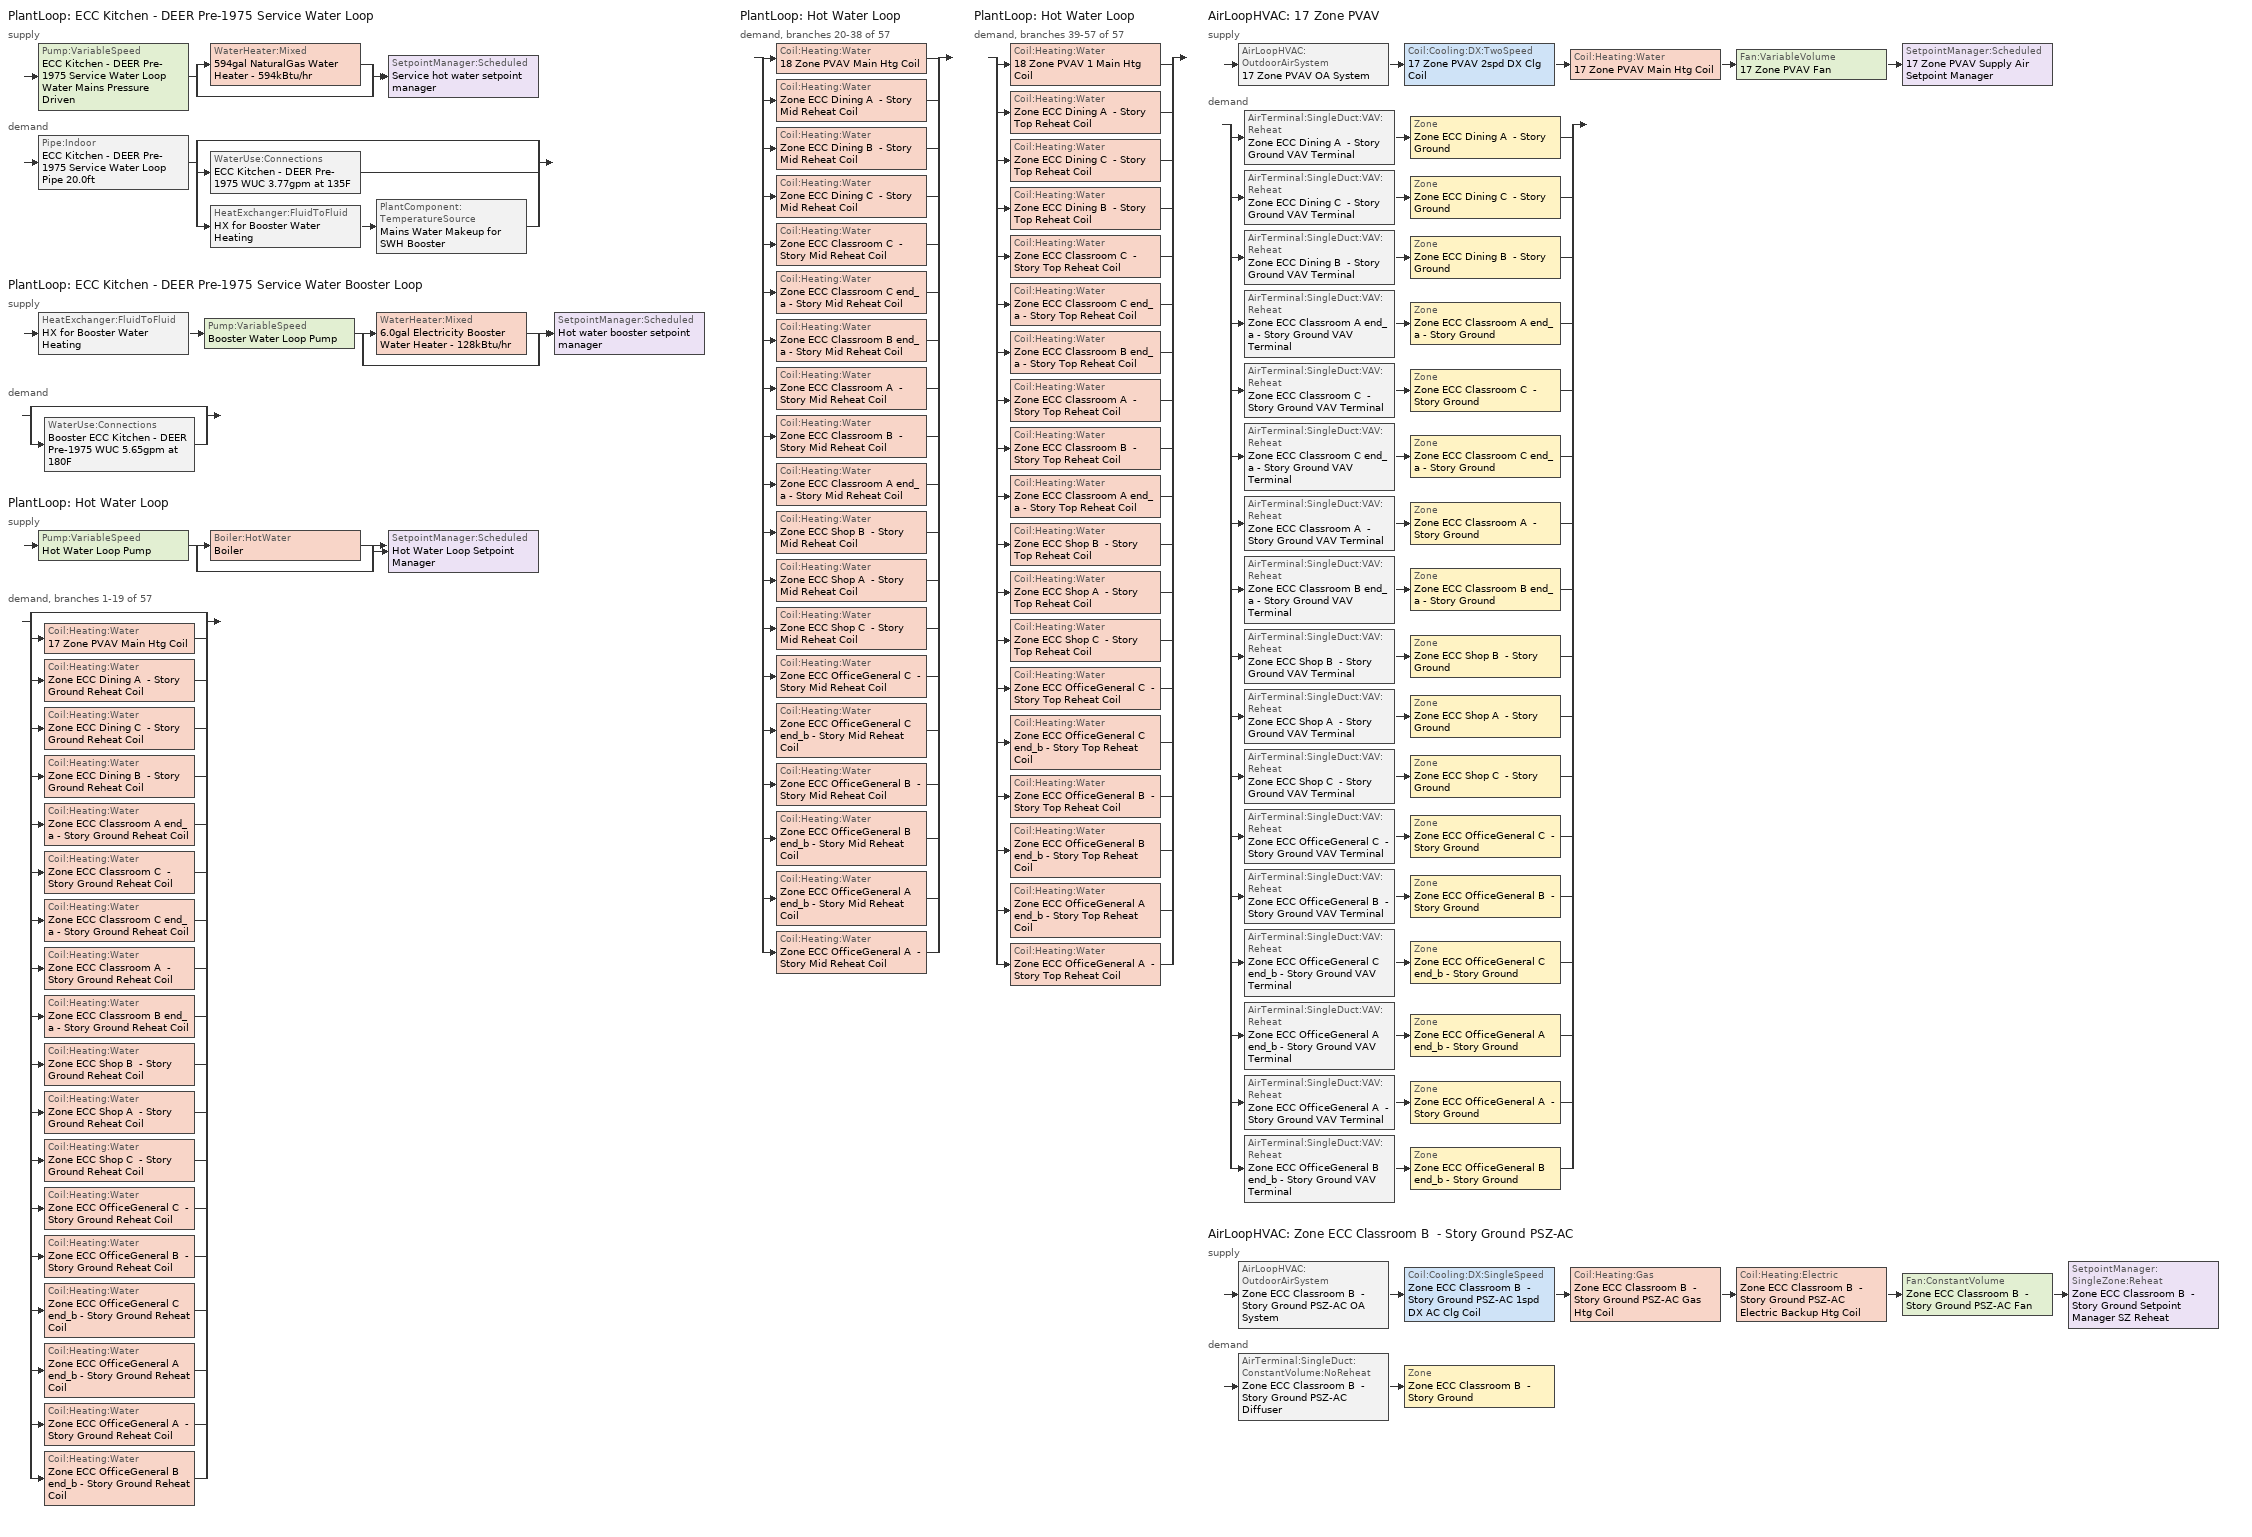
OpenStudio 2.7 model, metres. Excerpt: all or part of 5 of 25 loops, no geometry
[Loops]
PlantLoop 'ECC Kitchen - DEER Pre-1975 Service Water Loop'
 supply: Pump:VariableSpeed 'ECC Kitchen - DEER Pre-1975 Service Water Loop Water Mains Pressure Driven' > split
  | WaterHeater:Mixed '594gal NaturalGas Water Heater - 594kBtu/hr'
  | bypass
  join > SetpointManager:Scheduled 'Service hot water setpoint manager'
 demand: Pipe:Indoor 'ECC Kitchen - DEER Pre-1975 Service Water Loop Pipe 20.0ft' > split
  | bypass
  | WaterUse:Connections 'ECC Kitchen - DEER Pre-1975 WUC 3.77gpm at 135F'
  | HeatExchanger:FluidToFluid 'HX for Booster Water Heating' > PlantComponent:TemperatureSource 'Mains Water Makeup for SWH Booster'
PlantLoop 'ECC Kitchen - DEER Pre-1975 Service Water Booster Loop'
 supply: HeatExchanger:FluidToFluid 'HX for Booster Water Heating' > Pump:VariableSpeed 'Booster Water Loop Pump' > split
  | WaterHeater:Mixed '6.0gal Electricity Booster Water Heater - 128kBtu/hr'
  | bypass
  join > SetpointManager:Scheduled 'Hot water booster setpoint manager'
 demand: split
  | bypass
  | WaterUse:Connections 'Booster ECC Kitchen - DEER Pre-1975 WUC 5.65gpm at 180F'
PlantLoop 'Hot Water Loop'
 supply: Pump:VariableSpeed 'Hot Water Loop Pump' > split
  | Boiler:HotWater 'Boiler'
  | bypass
  join > SetpointManager:Scheduled 'Hot Water Loop Setpoint Manager'
 demand, branches 1-19 of 57: split
  | bypass
  | Coil:Heating:Water '17 Zone PVAV Main Htg Coil'
  | Coil:Heating:Water 'Zone ECC Dining A  - Story Ground Reheat Coil'
  | Coil:Heating:Water 'Zone ECC Dining C  - Story Ground Reheat Coil'
  | Coil:Heating:Water 'Zone ECC Dining B  - Story Ground Reheat Coil'
  | Coil:Heating:Water 'Zone ECC Classroom A end_a - Story Ground Reheat Coil'
  | Coil:Heating:Water 'Zone ECC Classroom C  - Story Ground Reheat Coil'
  | Coil:Heating:Water 'Zone ECC Classroom C end_a - Story Ground Reheat Coil'
  | Coil:Heating:Water 'Zone ECC Classroom A  - Story Ground Reheat Coil'
  | Coil:Heating:Water 'Zone ECC Classroom B end_a - Story Ground Reheat Coil'
  | Coil:Heating:Water 'Zone ECC Shop B  - Story Ground Reheat Coil'
  | Coil:Heating:Water 'Zone ECC Shop A  - Story Ground Reheat Coil'
  | Coil:Heating:Water 'Zone ECC Shop C  - Story Ground Reheat Coil'
  | Coil:Heating:Water 'Zone ECC OfficeGeneral C  - Story Ground Reheat Coil'
  | Coil:Heating:Water 'Zone ECC OfficeGeneral B  - Story Ground Reheat Coil'
  | Coil:Heating:Water 'Zone ECC OfficeGeneral C end_b - Story Ground Reheat Coil'
  | Coil:Heating:Water 'Zone ECC OfficeGeneral A end_b - Story Ground Reheat Coil'
  | Coil:Heating:Water 'Zone ECC OfficeGeneral A  - Story Ground Reheat Coil'
  | Coil:Heating:Water 'Zone ECC OfficeGeneral B end_b - Story Ground Reheat Coil'
PlantLoop 'Hot Water Loop'
 demand, branches 20-38 of 57: split
  | Coil:Heating:Water '18 Zone PVAV Main Htg Coil'
  | Coil:Heating:Water 'Zone ECC Dining A  - Story Mid Reheat Coil'
  | Coil:Heating:Water 'Zone ECC Dining B  - Story Mid Reheat Coil'
  | Coil:Heating:Water 'Zone ECC Dining C  - Story Mid Reheat Coil'
  | Coil:Heating:Water 'Zone ECC Classroom C  - Story Mid Reheat Coil'
  | Coil:Heating:Water 'Zone ECC Classroom C end_a - Story Mid Reheat Coil'
  | Coil:Heating:Water 'Zone ECC Classroom B end_a - Story Mid Reheat Coil'
  | Coil:Heating:Water 'Zone ECC Classroom A  - Story Mid Reheat Coil'
  | Coil:Heating:Water 'Zone ECC Classroom B  - Story Mid Reheat Coil'
  | Coil:Heating:Water 'Zone ECC Classroom A end_a - Story Mid Reheat Coil'
  | Coil:Heating:Water 'Zone ECC Shop B  - Story Mid Reheat Coil'
  | Coil:Heating:Water 'Zone ECC Shop A  - Story Mid Reheat Coil'
  | Coil:Heating:Water 'Zone ECC Shop C  - Story Mid Reheat Coil'
  | Coil:Heating:Water 'Zone ECC OfficeGeneral C  - Story Mid Reheat Coil'
  | Coil:Heating:Water 'Zone ECC OfficeGeneral C end_b - Story Mid Reheat Coil'
  | Coil:Heating:Water 'Zone ECC OfficeGeneral B  - Story Mid Reheat Coil'
  | Coil:Heating:Water 'Zone ECC OfficeGeneral B end_b - Story Mid Reheat Coil'
  | Coil:Heating:Water 'Zone ECC OfficeGeneral A end_b - Story Mid Reheat Coil'
  | Coil:Heating:Water 'Zone ECC OfficeGeneral A  - Story Mid Reheat Coil'
PlantLoop 'Hot Water Loop'
 demand, branches 39-57 of 57: split
  | Coil:Heating:Water '18 Zone PVAV 1 Main Htg Coil'
  | Coil:Heating:Water 'Zone ECC Dining A  - Story Top Reheat Coil'
  | Coil:Heating:Water 'Zone ECC Dining C  - Story Top Reheat Coil'
  | Coil:Heating:Water 'Zone ECC Dining B  - Story Top Reheat Coil'
  | Coil:Heating:Water 'Zone ECC Classroom C  - Story Top Reheat Coil'
  | Coil:Heating:Water 'Zone ECC Classroom C end_a - Story Top Reheat Coil'
  | Coil:Heating:Water 'Zone ECC Classroom B end_a - Story Top Reheat Coil'
  | Coil:Heating:Water 'Zone ECC Classroom A  - Story Top Reheat Coil'
  | Coil:Heating:Water 'Zone ECC Classroom B  - Story Top Reheat Coil'
  | Coil:Heating:Water 'Zone ECC Classroom A end_a - Story Top Reheat Coil'
  | Coil:Heating:Water 'Zone ECC Shop B  - Story Top Reheat Coil'
  | Coil:Heating:Water 'Zone ECC Shop A  - Story Top Reheat Coil'
  | Coil:Heating:Water 'Zone ECC Shop C  - Story Top Reheat Coil'
  | Coil:Heating:Water 'Zone ECC OfficeGeneral C  - Story Top Reheat Coil'
  | Coil:Heating:Water 'Zone ECC OfficeGeneral C end_b - Story Top Reheat Coil'
  | Coil:Heating:Water 'Zone ECC OfficeGeneral B  - Story Top Reheat Coil'
  | Coil:Heating:Water 'Zone ECC OfficeGeneral B end_b - Story Top Reheat Coil'
  | Coil:Heating:Water 'Zone ECC OfficeGeneral A end_b - Story Top Reheat Coil'
  | Coil:Heating:Water 'Zone ECC OfficeGeneral A  - Story Top Reheat Coil'
AirLoopHVAC '17 Zone PVAV'
 supply: AirLoopHVAC:OutdoorAirSystem '17 Zone PVAV OA System' > Coil:Cooling:DX:TwoSpeed '17 Zone PVAV 2spd DX Clg Coil' > Coil:Heating:Water '17 Zone PVAV Main Htg Coil' > Fan:VariableVolume '17 Zone PVAV Fan' > SetpointManager:Scheduled '17 Zone PVAV Supply Air Setpoint Manager'
 demand: split
  | AirTerminal:SingleDuct:VAV:Reheat 'Zone ECC Dining A  - Story Ground VAV Terminal' > Zone 'Zone ECC Dining A  - Story Ground'
  | AirTerminal:SingleDuct:VAV:Reheat 'Zone ECC Dining C  - Story Ground VAV Terminal' > Zone 'Zone ECC Dining C  - Story Ground'
  | AirTerminal:SingleDuct:VAV:Reheat 'Zone ECC Dining B  - Story Ground VAV Terminal' > Zone 'Zone ECC Dining B  - Story Ground'
  | AirTerminal:SingleDuct:VAV:Reheat 'Zone ECC Classroom A end_a - Story Ground VAV Terminal' > Zone 'Zone ECC Classroom A end_a - Story Ground'
  | AirTerminal:SingleDuct:VAV:Reheat 'Zone ECC Classroom C  - Story Ground VAV Terminal' > Zone 'Zone ECC Classroom C  - Story Ground'
  | AirTerminal:SingleDuct:VAV:Reheat 'Zone ECC Classroom C end_a - Story Ground VAV Terminal' > Zone 'Zone ECC Classroom C end_a - Story Ground'
  | AirTerminal:SingleDuct:VAV:Reheat 'Zone ECC Classroom A  - Story Ground VAV Terminal' > Zone 'Zone ECC Classroom A  - Story Ground'
  | AirTerminal:SingleDuct:VAV:Reheat 'Zone ECC Classroom B end_a - Story Ground VAV Terminal' > Zone 'Zone ECC Classroom B end_a - Story Ground'
  | AirTerminal:SingleDuct:VAV:Reheat 'Zone ECC Shop B  - Story Ground VAV Terminal' > Zone 'Zone ECC Shop B  - Story Ground'
  | AirTerminal:SingleDuct:VAV:Reheat 'Zone ECC Shop A  - Story Ground VAV Terminal' > Zone 'Zone ECC Shop A  - Story Ground'
  | AirTerminal:SingleDuct:VAV:Reheat 'Zone ECC Shop C  - Story Ground VAV Terminal' > Zone 'Zone ECC Shop C  - Story Ground'
  | AirTerminal:SingleDuct:VAV:Reheat 'Zone ECC OfficeGeneral C  - Story Ground VAV Terminal' > Zone 'Zone ECC OfficeGeneral C  - Story Ground'
  | AirTerminal:SingleDuct:VAV:Reheat 'Zone ECC OfficeGeneral B  - Story Ground VAV Terminal' > Zone 'Zone ECC OfficeGeneral B  - Story Ground'
  | AirTerminal:SingleDuct:VAV:Reheat 'Zone ECC OfficeGeneral C end_b - Story Ground VAV Terminal' > Zone 'Zone ECC OfficeGeneral C end_b - Story Ground'
  | AirTerminal:SingleDuct:VAV:Reheat 'Zone ECC OfficeGeneral A end_b - Story Ground VAV Terminal' > Zone 'Zone ECC OfficeGeneral A end_b - Story Ground'
  | AirTerminal:SingleDuct:VAV:Reheat 'Zone ECC OfficeGeneral A  - Story Ground VAV Terminal' > Zone 'Zone ECC OfficeGeneral A  - Story Ground'
  | AirTerminal:SingleDuct:VAV:Reheat 'Zone ECC OfficeGeneral B end_b - Story Ground VAV Terminal' > Zone 'Zone ECC OfficeGeneral B end_b - Story Ground'
AirLoopHVAC 'Zone ECC Classroom B  - Story Ground PSZ-AC'
 supply: AirLoopHVAC:OutdoorAirSystem 'Zone ECC Classroom B  - Story Ground PSZ-AC OA System' > Coil:Cooling:DX:SingleSpeed 'Zone ECC Classroom B  - Story Ground PSZ-AC 1spd DX AC Clg Coil' > Coil:Heating:Gas 'Zone ECC Classroom B  - Story Ground PSZ-AC Gas Htg Coil' > Coil:Heating:Electric 'Zone ECC Classroom B  - Story Ground PSZ-AC Electric Backup Htg Coil' > Fan:ConstantVolume 'Zone ECC Classroom B  - Story Ground PSZ-AC Fan' > SetpointManager:SingleZone:Reheat 'Zone ECC Classroom B  - Story Ground Setpoint Manager SZ Reheat'
 demand: AirTerminal:SingleDuct:ConstantVolume:NoReheat 'Zone ECC Classroom B  - Story Ground PSZ-AC Diffuser' > Zone 'Zone ECC Classroom B  - Story Ground'
[Construction]
Uninsulated copper pipe 0.75in type L: Copper pipe 0.75in type L
[Material]
Copper pipe 0.75in type L: Roughness=Smooth; Thickness {m}=0.001143; Conductivity {W/m-K}=386; Density {kg/m3}=8906.27; Specific Heat {J/kg-K}=385.1856; Thermal Absorptance=0.9; Solar Absorptance=0.7; Visible Absorptance=0.7
[Sizing:Zone] Zone Cooling Design Supply Air Temperature Input Method=SupplyAirTemperature; Zone Cooling Design Supply Air Temperature {C}=12.7778; Zone Cooling Design Supply Air Temperature Difference {deltaC}=11.11; Zone Heating Design Supply Air Temperature Input Method=SupplyAirTemperature; Zone Heating Design Supply Air Temperature {C}=50; Zone Heating Design Supply Air Temperature Difference {deltaC}=11.11; Zone Cooling Design Supply Air Humidity Ratio {kg-H2O/kg-air}=0.0085; Zone Heating Design Supply Air Humidity Ratio {kg-H2O/kg-air}=0.008; Cooling Design Air Flow Method=DesignDay; Heating Design Air Flow Method=DesignDay; Account for Dedicated Outdoor Air System=No; Dedicated Outdoor Air System Control Strategy=NeutralSupplyAir; Dedicated Outdoor Air Low Setpoint Temperature for Design {C}=autosize; Dedicated Outdoor Air High Setpoint Temperature for Design {C}=autosize
Zone ECC Classroom A end_a - Story Ground; Zone ECC Classroom B end_a - Story Ground; Zone ECC Classroom C end_a - Story Ground; Zone ECC Classroom A  - Story Ground; Zone ECC Classroom B  - Story Ground; Zone ECC Classroom C  - Story Ground; Zone ECC Dining A  - Story Ground; Zone ECC Dining B  - Story Ground; Zone ECC Dining C  - Story Ground; Zone ECC Shop A  - Story Ground; Zone ECC Shop B  - Story Ground; Zone ECC Shop C  - Story Ground; Zone ECC OfficeGeneral A  - Story Ground; Zone ECC OfficeGeneral B  - Story Ground; Zone ECC OfficeGeneral C  - Story Ground; Zone ECC OfficeGeneral A end_b - Story Ground; Zone ECC OfficeGeneral B end_b - Story Ground; Zone ECC OfficeGeneral C end_b - Story Ground
[Zone equipment]
Zone ECC Classroom A end_a - Story Ground: Zone ECC Classroom A end_a - Story Ground VAV Terminal
Zone ECC Classroom B end_a - Story Ground: Zone ECC Classroom B end_a - Story Ground VAV Terminal
Zone ECC Classroom C end_a - Story Ground: Zone ECC Classroom C end_a - Story Ground VAV Terminal
Zone ECC Classroom A  - Story Ground: Zone ECC Classroom A  - Story Ground VAV Terminal
Zone ECC Classroom B  - Story Ground: Zone ECC Classroom B  - Story Ground PSZ-AC Diffuser
Zone ECC Classroom C  - Story Ground: Zone ECC Classroom C  - Story Ground VAV Terminal
Zone ECC Dining A  - Story Ground: Zone ECC Dining A  - Story Ground VAV Terminal
Zone ECC Dining B  - Story Ground: Zone ECC Dining B  - Story Ground VAV Terminal
Zone ECC Dining C  - Story Ground: Zone ECC Dining C  - Story Ground VAV Terminal
Zone ECC Shop A  - Story Ground: Zone ECC Shop A  - Story Ground VAV Terminal
Zone ECC Shop B  - Story Ground: Zone ECC Shop B  - Story Ground VAV Terminal
Zone ECC Shop C  - Story Ground: Zone ECC Shop C  - Story Ground VAV Terminal
Zone ECC OfficeGeneral A  - Story Ground: Zone ECC OfficeGeneral A  - Story Ground VAV Terminal
Zone ECC OfficeGeneral B  - Story Ground: Zone ECC OfficeGeneral B  - Story Ground VAV Terminal
Zone ECC OfficeGeneral C  - Story Ground: Zone ECC OfficeGeneral C  - Story Ground VAV Terminal
Zone ECC OfficeGeneral A end_b - Story Ground: Zone ECC OfficeGeneral A end_b - Story Ground VAV Terminal
Zone ECC OfficeGeneral B end_b - Story Ground: Zone ECC OfficeGeneral B end_b - Story Ground VAV Terminal
Zone ECC OfficeGeneral C end_b - Story Ground: Zone ECC OfficeGeneral C end_b - Story Ground VAV Terminal
[WaterUse:Connections]
Name | Water Use Equipment Name 1
Booster ECC Kitchen - DEER Pre-1975 WUC 5.65gpm at 180F | Booster ECC Kitchen - DEER Pre-1975 Service Water Use 5.65gpm at 180F
ECC Kitchen - DEER Pre-1975 WUC 3.77gpm at 135F | ECC Kitchen - DEER Pre-1975 Service Water Use 3.77gpm at 135F
[WaterUse:Equipment:Definition] Sensible Fraction Schedule=Fraction Sensible - 0.2; Latent Fraction Schedule=Fraction Latent - 0.05
Name | Peak Flow Rate {m3/s} | Target Temperature Schedule
Booster ECC Kitchen - DEER Pre-1975 Service Water Use Def 5.65gpm | 0.000356709 | Mixed Water At Faucet Temp - 180F
ECC Kitchen - DEER Pre-1975 Service Water Use Def 3.77gpm | 0.000237806 | Mixed Water At Faucet Temp - 135F
[WaterUse:Equipment] Flow Rate Fraction Schedule=D_ECC_All_DHW_DHW_Yr
Name | Water Use Equipment Definition
Booster ECC Kitchen - DEER Pre-1975 Service Water Use 5.65gpm at 180F | Booster ECC Kitchen - DEER Pre-1975 Service Water Use Def 5.65gpm
ECC Kitchen - DEER Pre-1975 Service Water Use 3.77gpm at 135F | ECC Kitchen - DEER Pre-1975 Service Water Use Def 3.77gpm
[PlantLoop] Glycol Concentration=0; Plant Loop Volume {m3}=Autocalculate; Load Distribution Scheme=Optimal
ECC Kitchen - DEER Pre-1975 Service Water Loop: Maximum Loop Temperature {C}=60; Minimum Loop Temperature {C}=10
ECC Kitchen - DEER Pre-1975 Service Water Booster Loop: 
Hot Water Loop: Minimum Loop Temperature {C}=10; Fluid Type=Water
[Sizing:Plant] Loop Type=Heating; Sizing Option=NonCoincident; Zone Timesteps in Averaging Window=1; Coincident Sizing Factor Mode=None
Name | Design Loop Exit Temperature {C} | Loop Design Temperature Difference {deltaC}
ECC Kitchen - DEER Pre-1975 Service Water Loop | 57.2222 | 5
ECC Kitchen - DEER Pre-1975 Service Water Booster Loop | 82.2222 | 5
Hot Water Loop | 82.2222 | 11.1111
[SetpointManager:Scheduled] Control Variable=Temperature
Name | Schedule | Setpoint Node or NodeList
Service hot water setpoint manager | Service Water Loop Temp - 135F | ECC Kitchen - DEER Pre-1975 Service Water Loop Supply Outlet Node
Hot water booster setpoint manager | Service Water Booster Temp - 180.00000000000006F | ECC Kitchen - DEER Pre-1975 Service Water Booster Loop Supply Outlet Node
Hot Water Loop Setpoint Manager | Hot Water Loop Temp - 180F | Hot Water Loop Supply Outlet Node
17 Zone PVAV Supply Air Setpoint Manager | Supply Air Temp - 55.0F | 17 Zone PVAV Supply Outlet Node
[Pump:VariableSpeed] Skin Loss Radiative Fraction=0.5; Design Power Sizing Method=PowerPerFlowPerPressure; Design Electric Power per Unit Flow Rate {W/(m3/s)}=348701.1; Design Shaft Power per Unit Flow Rate per Unit Head {W-s/m3-Pa}=1.28205; Design Minimum Flow Rate Fraction=0
Name | Rated Pump Head {Pa} | Motor Efficiency | Pump Control Type | Rated Power Consumption {W} | Minimum Flow Rate {m3/s}
ECC Kitchen - DEER Pre-1975 Service Water Loop Water Mains Pressure Driven | 0.001 | 1 | Continuous
Booster Water Loop Pump | 0 | 1 | Continuous | 0 | 0
Hot Water Loop Pump | 179344 | 0.9 | Intermittent
[WaterHeater:Mixed] Deadband Temperature Difference {deltaC}=2; Heater Control Type=Cycle; Off Cycle Parasitic Fuel Consumption Rate {W}=0; Off Cycle Parasitic Heat Fraction to Tank=0.8; On Cycle Parasitic Fuel Consumption Rate {W}=0; Ambient Temperature Indicator=Schedule; Use Side Effectiveness=1; Source Side Effectiveness=1; Use Side Design Flow Rate {m3/s}=autosize; Source Side Design Flow Rate {m3/s}=autosize; Indirect Water Heating Recovery Time {hr}=1.5; Source Side Flow Control Mode=IndirectHeatPrimarySetpoint
Name | Tank Volume {m3} | Setpoint Temperature Schedule | Maximum Temperature Limit {C} | Heater Maximum Capacity {W} | Heater Fuel Type | Heater Thermal Efficiency | Off Cycle Parasitic Fuel Type | On Cycle Parasitic Fuel Type | Ambient Temperature Schedule | Off Cycle Loss Coefficient to Ambient Temperature {W/K} | On Cycle Loss Coefficient to Ambient Temperature {W/K}
594gal NaturalGas Water Heater - 594kBtu/hr | 2.24727 | Service Water Loop Temp - 135F | 57.2222 | 173986 | NaturalGas | 0.78 | NaturalGas | NaturalGas | Water Heater Ambient Temp Schedule 70F | 6 | 6
6.0gal Electricity Booster Water Heater - 128kBtu/hr | 0.0227125 | Service Water Booster Temp - 180.00000000000006F | 82.2222 | 37581 | Electricity | 1 | Electricity | Electricity | Water Heater Ambient Temp Schedule 70F 1 | 1.053 | 1.053
[Pipe:Indoor]
ECC Kitchen - DEER Pre-1975 Service Water Loop Pipe 20.0ft: Construction=Uninsulated copper pipe 0.75in type L; Environment Type=Schedule; Ambient Temperature Schedule=ECC Kitchen - DEER Pre-1975 Service Water Loop Piping Air Temp - 70F; Ambient Air Velocity Schedule=ECC Kitchen - DEER Pre-1975 Service Water Loop Piping Air Velocity - 0.67mph; Pipe Inside Diameter {m}=0.019939; Pipe Length {m}=6.096
[HeatExchanger:FluidToFluid]
HX for Booster Water Heating: Loop Demand Side Design Flow Rate {m3/s}=autosize; Loop Supply Side Design Flow Rate {m3/s}=autosize; Heat Exchange Model Type=Ideal; Heat Exchanger U-Factor Times Area Value {W/K}=autosize; Control Type=UncontrolledOn; Minimum Temperature Difference to Activate Heat Exchanger {deltaC}=0.01; Heat Transfer Metering End Use Type=LoopToLoop; Component Override Cooling Control Temperature Mode=Loop; Sizing Factor=1; Operation Minimum Temperature Limit {C}=0; Operation Maximum Temperature Limit {C}=100
[PlantComponent:TemperatureSource]
Mains Water Makeup for SWH Booster: Design Volume Flow Rate {m3/s}=autosize; Temperature Specification Type=Scheduled; Source Temperature {C}=8; Source Temperature Schedule=Mains Water Temperature
[EnergyManagementSystem:Sensor]
Mains_Water_Temp_Sen: Output Variable or Output Meter Index Key=Environment; Output Variable or Output Meter=Site Mains Water Temperature
[EnergyManagementSystem:Actuator]
Mains_Water_Temp_Act: Actuated Component=Mains Water Temperature; Actuated Component Type=Schedule:Constant; Actuated Component Control Type=Schedule Value
[EnergyManagementSystem:Program]
Mains_Water_Prg: SET Mains_Water_Temp_Act = Mains_Water_Temp_Sen
[EnergyManagementSystem:ProgramCallingManager]
Mains_Water_Prg_Mgr: BeginTimestepBeforePredictor; Mains_Water_Prg
[Boiler:HotWater]
Boiler: Fuel Type=NaturalGas; Nominal Thermal Efficiency=0.78; Efficiency Curve Temperature Evaluation Variable=LeavingBoiler; Design Water Outlet Temperature {C}=82.2222; Minimum Part Load Ratio=0; Maximum Part Load Ratio=1.2; Optimum Part Load Ratio=1; Water Outlet Upper Temperature Limit {C}=95; Boiler Flow Mode=LeavingSetpointModulated; Parasitic Electric Load {W}=0; Sizing Factor=1
[AirLoopHVAC] Availability Schedule=Always On Discrete; Design Supply Air Flow Rate {m3/s}=AutoSize
17 Zone PVAV; Zone ECC Classroom B  - Story Ground PSZ-AC
[Sizing:System] Type of Load to Size On=Sensible; Design Outdoor Air Flow Rate {m3/s}=Autosize; Preheat Design Temperature {C}=7.22222; Preheat Design Humidity Ratio {kg-H2O/kg-Air}=0.008; Precool Design Temperature {C}=12.7778; Precool Design Humidity Ratio {kg-H2O/kg-Air}=0.008; Central Cooling Design Supply Air Temperature {C}=12.7778; Sizing Option=Coincident; 100% Outdoor Air in Cooling=No; 100% Outdoor Air in Heating=No; Central Cooling Design Supply Air Humidity Ratio {kg-H2O/kg-Air}=0.0085; Central Heating Design Supply Air Humidity Ratio {kg-H2O/kg-Air}=0.008; Cooling Design Air Flow Method=DesignDay; Cooling Design Air Flow Rate {m3/s}=0; Heating Design Air Flow Method=DesignDay; Heating Design Air Flow Rate {m3/s}=0; System Outdoor Air Method=ZoneSum; Zone Maximum Outdoor Air Fraction=1; Cooling Supply Air Flow Rate Per Floor Area {m3/s-m2}=0.00996765; Cooling Fraction of Autosized Cooling Supply Air Flow Rate=1; Cooling Supply Air Flow Rate Per Unit Cooling Capacity {m3/s-W}=3.94755e-05; Heating Supply Air Flow Rate Per Floor Area {m3/s-m2}=0.00996765; Heating Fraction of Autosized Heating Supply Air Flow Rate=1; Heating Fraction of Autosized Cooling Supply Air Flow Rate=1; Heating Supply Air Flow Rate Per Unit Heating Capacity {m3/s-W}=3.15882e-05; Cooling Design Capacity Method=CoolingDesignCapacity; Cooling Design Capacity {W}=autosize; Cooling Design Capacity Per Floor Area {W/m2}=234.7; Fraction of Autosized Cooling Design Capacity=1; Heating Design Capacity Method=HeatingDesignCapacity; Heating Design Capacity {W}=autosize; Heating Design Capacity Per Floor Area {W/m2}=157; Fraction of Autosized Heating Design Capacity=1; Central Cooling Capacity Control Method=OnOff
Name | Central Heating Maximum System Air Flow Ratio | Central Heating Design Supply Air Temperature {C}
17 Zone PVAV | 0.3 | 12.7778
Zone ECC Classroom B  - Story Ground PSZ-AC | 1 | 50
[Fan:VariableVolume]
17 Zone PVAV Fan: Availability Schedule=Always On Discrete; Fan Total Efficiency=0.6045; Pressure Rise {Pa}=1017.592; Maximum Flow Rate {m3/s}=Autosize; Fan Power Minimum Flow Rate Input Method=FixedFlowRate; Fan Power Minimum Flow Fraction=0; Fan Power Minimum Air Flow Rate {m3/s}=0; Motor Efficiency=0.93; Motor In Airstream Fraction=1; Fan Power Coefficient 1=0.0407599; Fan Power Coefficient 2=0.088045; Fan Power Coefficient 3=-0.0729261; Fan Power Coefficient 4=0.94374; Fan Power Coefficient 5=0
[Coil:Heating:Water] Availability Schedule=Always On Discrete; Rated Inlet Water Temperature {C}=82.2222; Rated Outlet Water Temperature {C}=71.1111
Name | Rated Inlet Air Temperature {C} | Rated Outlet Air Temperature {C}
17 Zone PVAV Main Htg Coil; 18 Zone PVAV Main Htg Coil; 18 Zone PVAV 1 Main Htg Coil | 7.22222 | 12.7778
Zone ECC Dining A  - Story Ground Reheat Coil; Zone ECC Dining C  - Story Ground Reheat Coil; Zone ECC Dining B  - Story Ground Reheat Coil; Zone ECC Classroom A end_a - Story Ground Reheat Coil; Zone ECC Classroom C  - Story Ground Reheat Coil; Zone ECC Classroom C end_a - Story Ground Reheat Coil; Zone ECC Classroom A  - Story Ground Reheat Coil; Zone ECC Classroom B end_a - Story Ground Reheat Coil; Zone ECC Shop B  - Story Ground Reheat Coil; Zone ECC Shop A  - Story Ground Reheat Coil; Zone ECC Shop C  - Story Ground Reheat Coil; Zone ECC OfficeGeneral C  - Story Ground Reheat Coil; Zone ECC OfficeGeneral B  - Story Ground Reheat Coil; Zone ECC OfficeGeneral C end_b - Story Ground Reheat Coil; Zone ECC OfficeGeneral A end_b - Story Ground Reheat Coil; Zone ECC OfficeGeneral A  - Story Ground Reheat Coil; Zone ECC OfficeGeneral B end_b - Story Ground Reheat Coil; Zone ECC Dining A  - Story Mid Reheat Coil; Zone ECC Dining B  - Story Mid Reheat Coil; Zone ECC Dining C  - Story Mid Reheat Coil; Zone ECC Classroom C  - Story Mid Reheat Coil; Zone ECC Classroom C end_a - Story Mid Reheat Coil; Zone ECC Classroom B end_a - Story Mid Reheat Coil; Zone ECC Classroom A  - Story Mid Reheat Coil; Zone ECC Classroom B  - Story Mid Reheat Coil; Zone ECC Classroom A end_a - Story Mid Reheat Coil; Zone ECC Shop B  - Story Mid Reheat Coil; Zone ECC Shop A  - Story Mid Reheat Coil; Zone ECC Shop C  - Story Mid Reheat Coil; Zone ECC OfficeGeneral C  - Story Mid Reheat Coil; Zone ECC OfficeGeneral C end_b - Story Mid Reheat Coil; Zone ECC OfficeGeneral B  - Story Mid Reheat Coil; Zone ECC OfficeGeneral B end_b - Story Mid Reheat Coil; Zone ECC OfficeGeneral A end_b - Story Mid Reheat Coil; Zone ECC OfficeGeneral A  - Story Mid Reheat Coil; Zone ECC Dining A  - Story Top Reheat Coil; Zone ECC Dining C  - Story Top Reheat Coil; Zone ECC Dining B  - Story Top Reheat Coil; Zone ECC Classroom C  - Story Top Reheat Coil; Zone ECC Classroom C end_a - Story Top Reheat Coil; Zone ECC Classroom B end_a - Story Top Reheat Coil; Zone ECC Classroom A  - Story Top Reheat Coil; Zone ECC Classroom B  - Story Top Reheat Coil; Zone ECC Classroom A end_a - Story Top Reheat Coil; Zone ECC Shop B  - Story Top Reheat Coil; Zone ECC Shop A  - Story Top Reheat Coil; Zone ECC Shop C  - Story Top Reheat Coil; Zone ECC OfficeGeneral C  - Story Top Reheat Coil; Zone ECC OfficeGeneral C end_b - Story Top Reheat Coil; Zone ECC OfficeGeneral B  - Story Top Reheat Coil; Zone ECC OfficeGeneral B end_b - Story Top Reheat Coil; Zone ECC OfficeGeneral A end_b - Story Top Reheat Coil; Zone ECC OfficeGeneral A  - Story Top Reheat Coil | 12.7778 | 50
[Controller:WaterCoil] Action=Normal; Controller Convergence Tolerance {deltaC}=0.1; Minimum Actuated Flow {m3/s}=0
Name | Water Coil
17 Zone PVAV Main Htg Coil Controller | 17 Zone PVAV Main Htg Coil
Zone ECC Dining A  - Story Ground Reheat Coil Controller | Zone ECC Dining A  - Story Ground Reheat Coil
Zone ECC Dining C  - Story Ground Reheat Coil Controller | Zone ECC Dining C  - Story Ground Reheat Coil
Zone ECC Dining B  - Story Ground Reheat Coil Controller | Zone ECC Dining B  - Story Ground Reheat Coil
Zone ECC Classroom A end_a - Story Ground Reheat Coil Controller | Zone ECC Classroom A end_a - Story Ground Reheat Coil
Zone ECC Classroom C  - Story Ground Reheat Coil Controller | Zone ECC Classroom C  - Story Ground Reheat Coil
Zone ECC Classroom C end_a - Story Ground Reheat Coil Controller | Zone ECC Classroom C end_a - Story Ground Reheat Coil
Zone ECC Classroom A  - Story Ground Reheat Coil Controller | Zone ECC Classroom A  - Story Ground Reheat Coil
Zone ECC Classroom B end_a - Story Ground Reheat Coil Controller | Zone ECC Classroom B end_a - Story Ground Reheat Coil
Zone ECC Shop B  - Story Ground Reheat Coil Controller | Zone ECC Shop B  - Story Ground Reheat Coil
Zone ECC Shop A  - Story Ground Reheat Coil Controller | Zone ECC Shop A  - Story Ground Reheat Coil
Zone ECC Shop C  - Story Ground Reheat Coil Controller | Zone ECC Shop C  - Story Ground Reheat Coil
Zone ECC OfficeGeneral C  - Story Ground Reheat Coil Controller | Zone ECC OfficeGeneral C  - Story Ground Reheat Coil
Zone ECC OfficeGeneral B  - Story Ground Reheat Coil Controller | Zone ECC OfficeGeneral B  - Story Ground Reheat Coil
Zone ECC OfficeGeneral C end_b - Story Ground Reheat Coil Controller | Zone ECC OfficeGeneral C end_b - Story Ground Reheat Coil
Zone ECC OfficeGeneral A end_b - Story Ground Reheat Coil Controller | Zone ECC OfficeGeneral A end_b - Story Ground Reheat Coil
Zone ECC OfficeGeneral A  - Story Ground Reheat Coil Controller | Zone ECC OfficeGeneral A  - Story Ground Reheat Coil
Zone ECC OfficeGeneral B end_b - Story Ground Reheat Coil Controller | Zone ECC OfficeGeneral B end_b - Story Ground Reheat Coil
18 Zone PVAV Main Htg Coil Controller | 18 Zone PVAV Main Htg Coil
Zone ECC Dining A  - Story Mid Reheat Coil Controller | Zone ECC Dining A  - Story Mid Reheat Coil
Zone ECC Dining B  - Story Mid Reheat Coil Controller | Zone ECC Dining B  - Story Mid Reheat Coil
Zone ECC Dining C  - Story Mid Reheat Coil Controller | Zone ECC Dining C  - Story Mid Reheat Coil
Zone ECC Classroom C  - Story Mid Reheat Coil Controller | Zone ECC Classroom C  - Story Mid Reheat Coil
Zone ECC Classroom C end_a - Story Mid Reheat Coil Controller | Zone ECC Classroom C end_a - Story Mid Reheat Coil
Zone ECC Classroom B end_a - Story Mid Reheat Coil Controller | Zone ECC Classroom B end_a - Story Mid Reheat Coil
Zone ECC Classroom A  - Story Mid Reheat Coil Controller | Zone ECC Classroom A  - Story Mid Reheat Coil
Zone ECC Classroom B  - Story Mid Reheat Coil Controller | Zone ECC Classroom B  - Story Mid Reheat Coil
Zone ECC Classroom A end_a - Story Mid Reheat Coil Controller | Zone ECC Classroom A end_a - Story Mid Reheat Coil
Zone ECC Shop B  - Story Mid Reheat Coil Controller | Zone ECC Shop B  - Story Mid Reheat Coil
Zone ECC Shop A  - Story Mid Reheat Coil Controller | Zone ECC Shop A  - Story Mid Reheat Coil
Zone ECC Shop C  - Story Mid Reheat Coil Controller | Zone ECC Shop C  - Story Mid Reheat Coil
Zone ECC OfficeGeneral C  - Story Mid Reheat Coil Controller | Zone ECC OfficeGeneral C  - Story Mid Reheat Coil
Zone ECC OfficeGeneral C end_b - Story Mid Reheat Coil Controller | Zone ECC OfficeGeneral C end_b - Story Mid Reheat Coil
Zone ECC OfficeGeneral B  - Story Mid Reheat Coil Controller | Zone ECC OfficeGeneral B  - Story Mid Reheat Coil
Zone ECC OfficeGeneral B end_b - Story Mid Reheat Coil Controller | Zone ECC OfficeGeneral B end_b - Story Mid Reheat Coil
Zone ECC OfficeGeneral A end_b - Story Mid Reheat Coil Controller | Zone ECC OfficeGeneral A end_b - Story Mid Reheat Coil
Zone ECC OfficeGeneral A  - Story Mid Reheat Coil Controller | Zone ECC OfficeGeneral A  - Story Mid Reheat Coil
18 Zone PVAV 1 Main Htg Coil Controller | 18 Zone PVAV 1 Main Htg Coil
Zone ECC Dining A  - Story Top Reheat Coil Controller | Zone ECC Dining A  - Story Top Reheat Coil
Zone ECC Dining C  - Story Top Reheat Coil Controller | Zone ECC Dining C  - Story Top Reheat Coil
Zone ECC Dining B  - Story Top Reheat Coil Controller | Zone ECC Dining B  - Story Top Reheat Coil
Zone ECC Classroom C  - Story Top Reheat Coil Controller | Zone ECC Classroom C  - Story Top Reheat Coil
Zone ECC Classroom C end_a - Story Top Reheat Coil Controller | Zone ECC Classroom C end_a - Story Top Reheat Coil
Zone ECC Classroom B end_a - Story Top Reheat Coil Controller | Zone ECC Classroom B end_a - Story Top Reheat Coil
Zone ECC Classroom A  - Story Top Reheat Coil Controller | Zone ECC Classroom A  - Story Top Reheat Coil
Zone ECC Classroom B  - Story Top Reheat Coil Controller | Zone ECC Classroom B  - Story Top Reheat Coil
Zone ECC Classroom A end_a - Story Top Reheat Coil Controller | Zone ECC Classroom A end_a - Story Top Reheat Coil
Zone ECC Shop B  - Story Top Reheat Coil Controller | Zone ECC Shop B  - Story Top Reheat Coil
Zone ECC Shop A  - Story Top Reheat Coil Controller | Zone ECC Shop A  - Story Top Reheat Coil
Zone ECC Shop C  - Story Top Reheat Coil Controller | Zone ECC Shop C  - Story Top Reheat Coil
Zone ECC OfficeGeneral C  - Story Top Reheat Coil Controller | Zone ECC OfficeGeneral C  - Story Top Reheat Coil
Zone ECC OfficeGeneral C end_b - Story Top Reheat Coil Controller | Zone ECC OfficeGeneral C end_b - Story Top Reheat Coil
Zone ECC OfficeGeneral B  - Story Top Reheat Coil Controller | Zone ECC OfficeGeneral B  - Story Top Reheat Coil
Zone ECC OfficeGeneral B end_b - Story Top Reheat Coil Controller | Zone ECC OfficeGeneral B end_b - Story Top Reheat Coil
Zone ECC OfficeGeneral A end_b - Story Top Reheat Coil Controller | Zone ECC OfficeGeneral A end_b - Story Top Reheat Coil
Zone ECC OfficeGeneral A  - Story Top Reheat Coil Controller | Zone ECC OfficeGeneral A  - Story Top Reheat Coil
[Coil:Cooling:DX:TwoSpeed]
17 Zone PVAV 2spd DX Clg Coil: Availability Schedule=Always On Discrete; Rated High Speed Total Cooling Capacity {W}=Autosize; Rated High Speed Sensible Heat Ratio=Autosize; Rated High Speed COP {W/W}=3; Rated High Speed Air Flow Rate {m3/s}=Autosize; Total Cooling Capacity Function of Temperature Curve=Curve Biquadratic 1; Total Cooling Capacity Function of Flow Fraction Curve=Curve Quadratic 1; Energy Input Ratio Function of Temperature Curve=Curve Biquadratic 2; Energy Input Ratio Function of Flow Fraction Curve=Curve Quadratic 2; Part Load Fraction Correlation Curve=Curve Quadratic 3; Rated Low Speed Total Cooling Capacity {W}=Autosize; Rated Low Speed Sensible Heat Ratio=0.69; Rated Low Speed COP {W/W}=3; Low Speed Total Cooling Capacity Function of Temperature Curve=Curve Biquadratic 3; Low Speed Energy Input Ratio Function of Temperature Curve=Curve Biquadratic 4; Condenser Type=AirCooled; High Speed Evaporative Condenser Effectiveness=0; High Speed Evaporative Condenser Air Flow Rate {m3/s}=Autosize; High Speed Evaporative Condenser Pump Rated Power Consumption {W}=Autosize; Low Speed Evaporative Condenser Effectiveness=0; Low Speed Evaporative Condenser Air Flow Rate {m3/s}=Autosize; Low Speed Evaporative Condenser Pump Rated Power Consumption {W}=Autosize; Basin Heater Capacity {W/K}=10; Basin Heater Setpoint Temperature {C}=2
[Controller:OutdoorAir] Maximum Outdoor Air Flow Rate {m3/s}=Autosize; Economizer Control Type=NoEconomizer; Economizer Control Action Type=ModulateFlow; Economizer Maximum Limit Dry-Bulb Temperature {C}=28; Economizer Maximum Limit Enthalpy {J/kg}=64000; Lockout Type=NoLockout; Minimum Limit Type=FixedMinimum; Minimum Outdoor Air Schedule=Always On Discrete; High Humidity Control=No; Heat Recovery Bypass Control Type=BypassWhenWithinEconomizerLimits
Name | Minimum Outdoor Air Flow Rate {m3/s} | Controller Mechanical Ventilation
Controller Outdoor Air 1 | autosize | 17 Zone PVAV Ventilation Controller
Zone ECC Classroom B  - Story Ground PSZ-AC OA System Controller | 0 | Controller Mechanical Ventilation 1
[Controller:MechanicalVentilation] Availability Schedule=Always On Discrete; System Outdoor Air Method=ZoneSum
17 Zone PVAV Ventilation Controller; Controller Mechanical Ventilation 1
[AirLoopHVAC:OutdoorAirSystem]
Name | Controller
17 Zone PVAV OA System | Controller Outdoor Air 1
Zone ECC Classroom B  - Story Ground PSZ-AC OA System | Zone ECC Classroom B  - Story Ground PSZ-AC OA System Controller
[AvailabilityManager:NightCycle] Control Type=CycleOnAny; Thermostat Tolerance {deltaC}=1; Cycling Run Time {s}=1800
Availability Manager Night Cycle 1; Availability Manager Night Cycle 2; Availability Manager Night Cycle 3; Availability Manager Night Cycle 4; Availability Manager Night Cycle 5; Availability Manager Night Cycle 6; Availability Manager Night Cycle 7; Availability Manager Night Cycle 8; Availability Manager Night Cycle 9; Availability Manager Night Cycle 10; Availability Manager Night Cycle 11; Availability Manager Night Cycle 12; Availability Manager Night Cycle 13; Availability Manager Night Cycle 14; Availability Manager Night Cycle 15; Availability Manager Night Cycle 16; Availability Manager Night Cycle 17; Availability Manager Night Cycle 18; Availability Manager Night Cycle 19; Availability Manager Night Cycle 20; Availability Manager Night Cycle 21; Availability Manager Night Cycle 22
[AirTerminal:SingleDuct:VAV:Reheat] Availability Schedule=Always On Discrete; Maximum Air Flow Rate {m3/s}=AutoSize; Zone Minimum Air Flow Input Method=Constant; Fixed Minimum Air Flow Rate {m3/s}=0; Maximum Hot Water or Steam Flow Rate {m3/s}=AutoSize; Minimum Hot Water or Steam Flow Rate {m3/s}=0; Convergence Tolerance=0.001; Damper Heating Action=ReverseWithLimits; Maximum Flow per Zone Floor Area During Reheat {m3/s-m2}=AutoSize; Maximum Flow Fraction During Reheat=AutoSize; Maximum Reheat Air Temperature {C}=50; Control For Outdoor Air=No
Name | Constant Minimum Air Flow Fraction | Reheat Coil
Zone ECC Dining A  - Story Ground VAV Terminal | 0.7 | Zone ECC Dining A  - Story Ground Reheat Coil
Zone ECC Dining C  - Story Ground VAV Terminal | 0.7 | Zone ECC Dining C  - Story Ground Reheat Coil
Zone ECC Dining B  - Story Ground VAV Terminal | 0.7 | Zone ECC Dining B  - Story Ground Reheat Coil
Zone ECC Classroom A end_a - Story Ground VAV Terminal | 0.7 | Zone ECC Classroom A end_a - Story Ground Reheat Coil
Zone ECC Classroom C  - Story Ground VAV Terminal | 0.7 | Zone ECC Classroom C  - Story Ground Reheat Coil
Zone ECC Classroom C end_a - Story Ground VAV Terminal | 0.7 | Zone ECC Classroom C end_a - Story Ground Reheat Coil
Zone ECC Classroom A  - Story Ground VAV Terminal | 0.7 | Zone ECC Classroom A  - Story Ground Reheat Coil
Zone ECC Classroom B end_a - Story Ground VAV Terminal | 0.7 | Zone ECC Classroom B end_a - Story Ground Reheat Coil
Zone ECC Shop B  - Story Ground VAV Terminal | 0.3 | Zone ECC Shop B  - Story Ground Reheat Coil
Zone ECC Shop A  - Story Ground VAV Terminal | 0.3 | Zone ECC Shop A  - Story Ground Reheat Coil
Zone ECC Shop C  - Story Ground VAV Terminal | 0.3 | Zone ECC Shop C  - Story Ground Reheat Coil
Zone ECC OfficeGeneral C  - Story Ground VAV Terminal | 0.3 | Zone ECC OfficeGeneral C  - Story Ground Reheat Coil
Zone ECC OfficeGeneral B  - Story Ground VAV Terminal | 0.3 | Zone ECC OfficeGeneral B  - Story Ground Reheat Coil
Zone ECC OfficeGeneral C end_b - Story Ground VAV Terminal | 0.3 | Zone ECC OfficeGeneral C end_b - Story Ground Reheat Coil
Zone ECC OfficeGeneral A end_b - Story Ground VAV Terminal | 0.3 | Zone ECC OfficeGeneral A end_b - Story Ground Reheat Coil
Zone ECC OfficeGeneral A  - Story Ground VAV Terminal | 0.3 | Zone ECC OfficeGeneral A  - Story Ground Reheat Coil
Zone ECC OfficeGeneral B end_b - Story Ground VAV Terminal | 0.3 | Zone ECC OfficeGeneral B end_b - Story Ground Reheat Coil
[SetpointManager:SingleZone:Reheat]
Zone ECC Classroom B  - Story Ground Setpoint Manager SZ Reheat: Minimum Supply Air Temperature {C}=12.7778; Maximum Supply Air Temperature {C}=50; Control Zone=Zone ECC Classroom B  - Story Ground; Setpoint Node or NodeList=Zone ECC Classroom B  - Story Ground PSZ-AC Supply Outlet Node
[Fan:ConstantVolume]
Zone ECC Classroom B  - Story Ground PSZ-AC Fan: Availability Schedule=Always On Discrete; Fan Total Efficiency=0.54; Pressure Rise {Pa}=622.722; Maximum Flow Rate {m3/s}=AutoSize; Motor Efficiency=0.9; Motor In Airstream Fraction=1
[Coil:Heating:Gas]
Zone ECC Classroom B  - Story Ground PSZ-AC Gas Htg Coil: Availability Schedule=Always On Discrete; Gas Burner Efficiency=0.8; Nominal Capacity {W}=AutoSize; Parasitic Electric Load {W}=0; Parasitic Gas Load {W}=0
[Coil:Heating:Electric]
Zone ECC Classroom B  - Story Ground PSZ-AC Electric Backup Htg Coil: Availability Schedule=Always On Discrete; Efficiency=1
[Coil:Cooling:DX:SingleSpeed]
Zone ECC Classroom B  - Story Ground PSZ-AC 1spd DX AC Clg Coil: Availability Schedule=Always On Discrete; Rated Total Cooling Capacity {W}=autosize; Rated Sensible Heat Ratio=autosize; Rated COP {W/W}=3; Rated Air Flow Rate {m3/s}=autosize; Rated Evaporator Fan Power Per Volume Flow Rate {W/(m3/s)}=773.3; Total Cooling Capacity Function of Temperature Curve=Curve Biquadratic 7; Total Cooling Capacity Function of Flow Fraction Curve=Curve Quadratic 7; Energy Input Ratio Function of Temperature Curve=Curve Biquadratic 8; Energy Input Ratio Function of Flow Fraction Curve=Curve Quadratic 8; Part Load Fraction Correlation Curve=Curve Quadratic 9; Condenser Type=AirCooled; Evaporative Condenser Effectiveness=0; Evaporative Condenser Air Flow Rate {m3/s}=Autosize; Evaporative Condenser Pump Rated Power Consumption {W}=Autosize; Crankcase Heater Capacity {W}=0; Maximum Outdoor Dry-Bulb Temperature for Crankcase Heater Operation {C}=0; Basin Heater Capacity {W/K}=0; Basin Heater Setpoint Temperature {C}=10
[AirTerminal:SingleDuct:ConstantVolume:NoReheat]
Zone ECC Classroom B  - Story Ground PSZ-AC Diffuser: Availability Schedule=Always On Discrete; Maximum Air Flow Rate {m3/s}=AutoSize
[Schedule:Ruleset]
D_ECC_All_DHW_DHW_Yr: Default Day Schedule=D_ECC_All_DHW_DHW_Yr Default; Summer Design Day Schedule=D_ECC_All_DHW_DHW_Yr Summer Design Day 5; Winter Design Day Schedule=D_ECC_All_DHW_DHW_Yr Winter Design Day 5
Fraction Sensible - 0.2: Default Day Schedule=Fraction Sensible - 0.2 Default
Fraction Latent - 0.05: Default Day Schedule=Fraction Latent - 0.05 Default
Mixed Water At Faucet Temp - 180F: Default Day Schedule=Mixed Water At Faucet Temp - 180F Default
Mixed Water At Faucet Temp - 135F: Default Day Schedule=Mixed Water At Faucet Temp - 135F Default
Service Water Loop Temp - 135F: Default Day Schedule=Service Water Loop Temp - 135F Default
Water Heater Ambient Temp Schedule 70F: Default Day Schedule=Water Heater Ambient Temp Schedule 70F Default
ECC Kitchen - DEER Pre-1975 Service Water Loop Piping Air Temp - 70F: Default Day Schedule=ECC Kitchen - DEER Pre-1975 Service Water Loop Piping Air Temp - 70F Default
ECC Kitchen - DEER Pre-1975 Service Water Loop Piping Air Velocity - 0.67mph: Default Day Schedule=ECC Kitchen - DEER Pre-1975 Service Water Loop Piping Air Velocity - 0.67mph Default
Service Water Booster Temp - 180.00000000000006F: Default Day Schedule=Service Water Booster Temp - 180.00000000000006F Default
Water Heater Ambient Temp Schedule 70F 1: Default Day Schedule=Water Heater Ambient Temp Schedule 70F Default 1
Hot Water Loop Temp - 180F: Default Day Schedule=Hot Water Loop Temp - 180F Default
Supply Air Temp - 55.0F: Default Day Schedule=Supply Air Temp - 55.0F Default
[Schedule:Day]
D_ECC_All_DHW_DHW_Yr Default; D_ECC_All_DHW_DHW_Yr Default|Wkdy Day; D_ECC_All_DHW_DHW_Yr Default|Wkdy Day 1; D_ECC_All_DHW_DHW_Yr Default|Wkdy Day 3: 7, 0, 0, 12, 0, 0.9, 17, 0, 0.6, 21, 0, 1, 24, 0, 0
D_ECC_All_DHW_DHW_Yr Sat Day; D_ECC_All_DHW_DHW_Yr Sat Day 1; D_ECC_All_DHW_DHW_Yr Sat Day 2: 7, 0, 0, 16, 0, 0.5, 24, 0, 0
D_ECC_All_DHW_DHW_Yr Sun Day; D_ECC_All_DHW_DHW_Yr Sun Day 1; D_ECC_All_DHW_DHW_Yr Wknd Day; D_ECC_All_DHW_DHW_Yr Sun Day 2; D_ECC_All_DHW_DHW_Yr Winter Design Day 5; D_ECC_All_DHW_DHW_Yr Summer Design Day 5: 24, 0, 0
D_ECC_All_DHW_DHW_Yr Default|Wkdy Day 2: 7, 0, 0, 12, 0, 0.35, 17, 0, 0.25, 21, 0, 0.4, 24, 0, 0
Fraction Sensible - 0.2 Default: 24, 0, 0.2
Fraction Latent - 0.05 Default: 24, 0, 0.05
Mixed Water At Faucet Temp - 180F Default; Service Water Booster Temp - 180.00000000000006F Default; Hot Water Loop Temp - 180F Default: 24, 0, 82.2222
Mixed Water At Faucet Temp - 135F Default; Service Water Loop Temp - 135F Default: 24, 0, 57.2222
Water Heater Ambient Temp Schedule 70F Default; ECC Kitchen - DEER Pre-1975 Service Water Loop Piping Air Temp - 70F Default; Water Heater Ambient Temp Schedule 70F Default 1: 24, 0, 21.1111
ECC Kitchen - DEER Pre-1975 Service Water Loop Piping Air Velocity - 0.67mph Default: 24, 0, 0.3
Supply Air Temp - 55.0F Default: 24, 0, 12.7778
[Schedule:Rule] Schedule Ruleset=D_ECC_All_DHW_DHW_Yr; Date Specification Type=DateRange
Name | Rule Order | Day Schedule | Apply Monday | Apply Tuesday | Apply Wednesday | Apply Thursday | Apply Friday | Start Month | Start Day | End Month | End Day | Apply Saturday | Apply Sunday
Schedule Rule 206 | 10 | D_ECC_All_DHW_DHW_Yr Default|Wkdy Day | Yes | Yes | Yes | Yes | Yes | 1 | 12 | 4 | 3
Schedule Rule 207 | 9 | D_ECC_All_DHW_DHW_Yr Sat Day |  |  |  |  |  | 1 | 12 | 4 | 3 | Yes
Schedule Rule 208 | 8 | D_ECC_All_DHW_DHW_Yr Sun Day |  |  |  |  |  | 1 | 12 | 4 | 3 |  | Yes
Schedule Rule 209 | 7 | D_ECC_All_DHW_DHW_Yr Default|Wkdy Day 1 | Yes | Yes | Yes | Yes | Yes | 4 | 13 | 5 | 22
Schedule Rule 210 | 6 | D_ECC_All_DHW_DHW_Yr Sat Day 1 |  |  |  |  |  | 4 | 13 | 5 | 22 | Yes
Schedule Rule 211 | 5 | D_ECC_All_DHW_DHW_Yr Sun Day 1 |  |  |  |  |  | 4 | 13 | 5 | 22 |  | Yes
Schedule Rule 212 | 4 | D_ECC_All_DHW_DHW_Yr Default|Wkdy Day 2 | Yes | Yes | Yes | Yes | Yes | 6 | 1 | 8 | 7
Schedule Rule 213 | 3 | D_ECC_All_DHW_DHW_Yr Wknd Day |  |  |  |  |  | 6 | 1 | 8 | 7 | Yes | Yes
Schedule Rule 214 | 2 | D_ECC_All_DHW_DHW_Yr Default|Wkdy Day 3 | Yes | Yes | Yes | Yes | Yes | 8 | 17 | 12 | 11
Schedule Rule 215 | 1 | D_ECC_All_DHW_DHW_Yr Sat Day 2 |  |  |  |  |  | 8 | 17 | 12 | 11 | Yes
Schedule Rule 216 | 0 | D_ECC_All_DHW_DHW_Yr Sun Day 2 |  |  |  |  |  | 8 | 17 | 12 | 11 |  | Yes
[Schedule:Constant]
Name | Value
Always On Discrete | 1
Mains Water Temperature | 10
[Curve:Biquadratic]
Name | Coefficient1 Constant | Coefficient2 x | Coefficient3 x**2 | Coefficient4 y | Coefficient5 y**2 | Coefficient6 x*y | Minimum Value of x | Maximum Value of x | Minimum Value of y | Maximum Value of y
Curve Biquadratic 1; Curve Biquadratic 3 | 0.42415 | 0.04426 | -0.00042 | 0.00333 | -8e-005 | -0.00021 | 17 | 22 | 13 | 46
Curve Biquadratic 2; Curve Biquadratic 4 | 1.23649 | -0.02431 | 0.00057 | -0.01434 | 0.00063 | -0.00038 | 17 | 22 | 13 | 46
Curve Biquadratic 7 | 0.971212 | -0.0152755 | 0.00144345 | -0.00039321 | -6.8364e-06 | -0.000290596 | -100 | 100 | -100 | 100
Curve Biquadratic 8 | 0.286871 | 0.0239022 | -0.000810648 | 0.0134585 | 0.000338936 | -0.000487004 | -100 | 100 | -100 | 100
[Curve:Quadratic]
Name | Coefficient1 Constant | Coefficient2 x | Coefficient3 x**2 | Minimum Value of x | Maximum Value of x | Minimum Curve Output | Maximum Curve Output
Curve Quadratic 1 | 0.77136 | 0.34053 | -0.11088 | 0.75918 | 1.13877
Curve Quadratic 2 | 1.2055 | -0.32953 | 0.12308 | 0.75918 | 1.13877
Curve Quadratic 3 | 0.771 | 0.229 | 0 | 0 | 1
Curve Quadratic 7; Curve Quadratic 8 | 1 | 0 | 0 | -100 | 100
Curve Quadratic 9 | 0.909496 | 0.0986477 | -0.00819488 | 0 | 1 | 0.7 | 1
